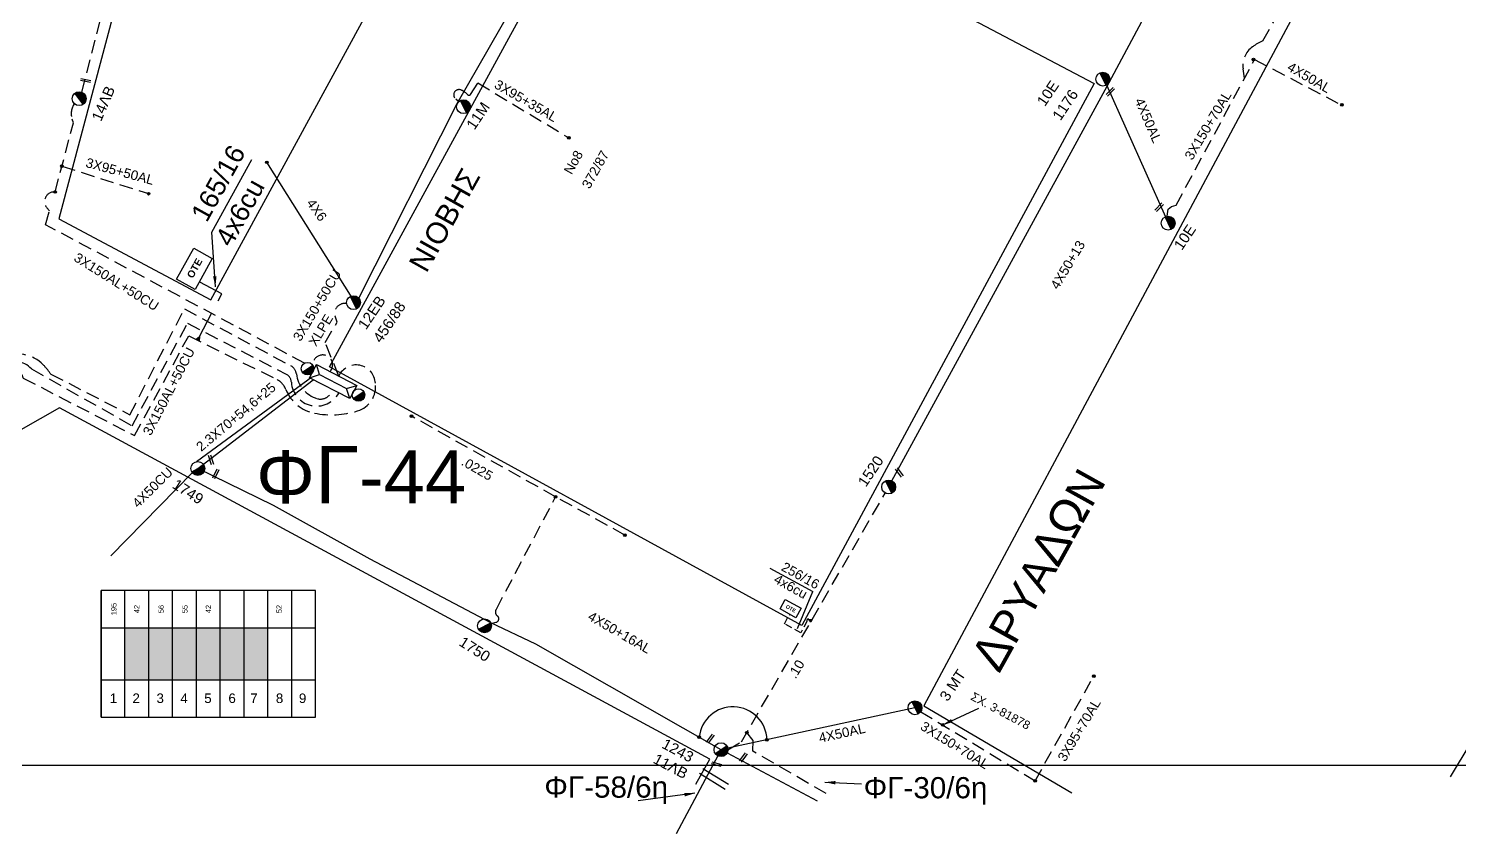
# Model space of a CAD drawing. Header units: millimetres. Extents: x 2101 to 3312, y 775 to 1363.
# Drawn here: x 2947 to 3082.1, y 785.4 to 861.4 of the extents above; entities that cross this region are included whole.
import ezdxf
from ezdxf.enums import TextEntityAlignment as Align

# ---------------------------------------------------------------- set-up
doc = ezdxf.new("R2010")
doc.units = ezdxf.units.MM
doc.linetypes.add('DASHED', pattern=[19.05, 12.7, -6.35])
for name, color, linetype in [('Pillar OTE', 7, 'Continuous'), ('Άγνωστα', 7, 'Continuous'), ('Ασφαλειοκιβώτια Χ.Τ 9 αναχωρήσεων', 7, 'Continuous'), ('Γέφυρες Εναέριου Δικτύου', 7, 'Continuous'), ('Γυμνά εναέρια ΧΤ (3Φ)   4x50AL', 7, 'Continuous'), ('Γυμνά εναέρια ΧΤ και ΦΟΠ (3Φ)   4x50+16AL', 7, 'Continuous'), ('Επιγραφές - Σχήματα', 7, 'Continuous'), ('Καλώδια ΧΤ   3x150+50CU', 7, 'DASHED'), ('Καλώδια ΧΤ   3x150+70AL', 7, 'DASHED'), ('Καλώδια ΧΤ   3x150AL+50CU', 7, 'DASHED'), ('Καλώδια ΧΤ   3x95+50 AL XLPE', 7, 'DASHED'), ('Καλώδια ΧΤ   3x95+50CU', 7, 'DASHED'), ('Καλώδια ΧΤ   4x50CU', 7, 'DASHED'), ('Μηχανική τομή', 7, 'Continuous'), ('Στύλος ΦΜ', 7, 'Continuous'), ('Στύλος ΦΜ @ 1', 7, 'Continuous'), ('Συνδέσεις', 7, 'Continuous'), ('Συνεστραμμένα ΧΤ   3x70+54.6+25 AL', 7, 'SYN_LINE'), ('Τομή', 7, 'Continuous'), ('Υποσταθμός εναέριος 2 στύλων', 7, 'Continuous'), ('Υποσταθμός πόλεως', 7, 'Continuous'), ('Υπόβαθρο ΔΕΗ', 7, 'Continuous'), ('Υπόγεια Καλώδια Δικτύου ΧΤ   .10', 7, 'DASHED'), ('Υπόγεια καλώδια Παροχών ΧΤ   .0225', 7, 'DASHED'), ('Υπόγεια καλώδια Παροχών ΧΤ   4x50AL', 7, 'DASHED'), ('Υπόγεια καλώδια Παροχών ΧΤ   4x6', 7, 'DASHED')]:
    doc.layers.add(name, color=color, linetype=linetype)
doc.styles.add('Annotative', font='arial.ttf')
doc.styles.add('arial', font='arial.ttf')
doc.styles.get("Standard").update_dxf_attribs({"font": 'arial.ttf'})
doc.linetypes.add('SYN_LINE', pattern='A,0.5,-0.0001,["/\\/\\/\\/",Standard,S=0.1,R=0,X=0,Y=-0.05],-0.25', length=0.7501)
doc.dimstyles.new('ISO-25', dxfattribs={"dimtxt": 2.5, "dimasz": 2.5, "dimexe": 1.25, "dimexo": 0.625, "dimtad": 1, "dimtxsty": 'Standard', "dimcen": 2.5, "dimadec": 0, "dimazin": 0, "dimtfac": 1, "dimtmove": 0, "dimatfit": 3, "dimfxl": 1, "dimarcsym": 0})

# ---------------------------------------------------------------- blocks, each defined once
blk = doc.blocks.new('ΥΠΑΡΧΩΝ ΤΣΙΜΕΝΤΕΝΙΟΣ ΣΤΥΛΟΣ')
at = {"layer": 'Στύλος ΦΜ'}
blk.add_hatch(color=7, dxfattribs=at).paths.add_polyline_path([(-1.29, -2.28, 0.574793), (2.62, 0, 0.268822), (1.3, 2.27)])
at = {"layer": 'Στύλος ΦΜ', "color": 7}
blk.add_line((-1.29, -2.28), (1.3, 2.27), dxfattribs=at)
blk.add_circle((0, 0), 2.62, dxfattribs=at)
at = {"layer": 'Στύλος ΦΜ', "flags": 4}
for tag, p in [('ΑΡΙΘΜΟΣ', (-4.68, 8.05)), ('ΤΥΠΟΣ', (-4.91, 3.03))]:
    blk.add_attdef(tag, p, '', height=4, dxfattribs=at)
blk = doc.blocks.new('ΤΟΜΗ')
at = {"layer": 'Τομή', "ltscale": 40}
for p, q in [((-5.68, 0), (5.68, 0)), ((5.68, -2.33), (-5.68, -2.33))]:
    blk.add_line(p, q, dxfattribs=at)
blk = doc.blocks.new('ΜΗΧΑΝΙΚΗ ΤΟΜΗ')
at = {"layer": 'Μηχανική τομή', "ltscale": 40}
for p, q in [((-1.89, 0.78), (1.89, 0.78)), ((1.89, 0), (-1.89, 0))]:
    blk.add_line(p, q, dxfattribs=at)
blk = doc.blocks.new('_ΣΥΝΔΕΣΗ')
at = {"layer": 'Συνδέσεις', "linetype": 'SYN_LINE', "ltscale": 40}
blk.add_hatch(color=256, dxfattribs=at).paths.add_polyline_path([(0.5, -0.01, 1), (-0.5, -0.01, 1)])
at = {"layer": 'Συνδέσεις'}
blk.add_circle((0, -0.01), 0.5, dxfattribs=at)
blk = doc.blocks.new('ΥΠΟΣΤΑΘΜΟΣ ΕΝΑΕΡΙΟΣ ΕΠΙ 2 ΣΤΥΛΩΝ')
at = {"layer": 'Υποσταθμός εναέριος 2 στύλων', "linetype": 'Continuous'}
for points in [[(-11.97, -2.11, 0.574793), (-8.45, -0.07, 0.268822), (-9.64, 1.98)], [(9.68, -2.15, 0.574793), (13.19, -0.1, 0.268822), (12.01, 1.95)]]:
    blk.add_hatch(color=256, dxfattribs=at).paths.add_polyline_path(points)
for p, q in [((-11.97, -2.11), (-9.64, 1.98)), ((9.68, -2.15), (12.01, 1.95))]:
    blk.add_line(p, q, dxfattribs=at)
for centre in [(-10.81, -0.07), (10.84, -0.1)]:
    blk.add_circle(centre, 2.36, dxfattribs=at)
at = {"layer": 'Υποσταθμός πόλεως', "linetype": 'Continuous', "ltscale": 40}
blk.add_lwpolyline([(-8.57, 2.82), (8.57, 2.82), (8.57, -2.82), (-8.57, -2.82)], close=True, dxfattribs=at)
for points in [[(-5.75, 0), (-8.57, 2.82)], [(-8.57, -2.82), (-5.75, 0)], [(-5.75, 0), (5.75, 0)], [(5.75, 0), (8.57, 2.82)], [(8.57, -2.82), (5.75, 0)]]:
    blk.add_lwpolyline(points, dxfattribs=at)
at = {"layer": 'Υποσταθμός εναέριος 2 στύλων', "ltscale": 40, "flags": 1}
for tag, p in [('ΜΕΤΑΣΧΗΜΑΤΙΣΜΟΣ', (14.09, 2.51)), ('ΙΣΧΥΣ', (14.07, -0.28)), ('ΑΡΙΘΜΟΣ', (14.19, -3))]:
    blk.add_attdef(tag, p, '', height=1.8, dxfattribs=at)
blk = doc.blocks.new('ΑΣΦΑΛΕΙΟΚΙΒΩΤΙΟ ΥΠΟΣΤΑΘΜΟΥ 9 ΑΝΑΧΩΡΗΣΕΩΝ')
at = {"layer": 'Ασφαλειοκιβώτια Χ.Τ 9 αναχωρήσεων', "ltscale": 40}
for p, q in [((-23.8, 40.36), (24.02, 40.36)), ((-9.72, 40.36), (-9.72, -40.64)), ((9.94, 40.36), (9.94, -40.64)), ((-23.8, 31.36), (24.02, 31.36)), ((-23.8, 22.36), (24.02, 22.36)), ((-23.8, 13.36), (24.02, 13.36)), ((-23.8, 4.36), (24.02, 4.36)), ((-23.8, -4.64), (24.02, -4.64)), ((-23.8, -13.64), (24.02, -13.64)), ((-23.8, -22.64), (24.02, -22.64)), ((-23.8, -31.64), (24.02, -31.64))]:
    blk.add_line(p, q, dxfattribs=at)
at = {"layer": 'Ασφαλειοκιβώτια Χ.Τ 9 αναχωρήσεων'}
blk.add_lwpolyline([(-23.8, -40.64), (24.02, -40.64), (24.02, 40.36), (-23.8, 40.36)], close=True, dxfattribs=at)
for s, p in [('1', (-18.45, 37.08)), ('2', (-18.45, 28.51)), ('3', (-18.45, 19.44)), ('4', (-18.45, 10.41)), ('5', (-18.45, 1.4)), ('6', (-18.45, -7.73)), ('7', (-18.45, -15.98)), ('8', (-18.45, -25.66)), ('9', (-18.45, -34.36))]:
    blk.add_text(s, height=3.6, rotation=270, dxfattribs=at).set_placement(p)
at = {"layer": 'Ασφαλειοκιβώτια Χ.Τ 9 αναχωρήσεων', "ltscale": 40}
for tag, height, p in [('ΟΝΟΜΑ', 5, (-0.16, 44.31)), ('ΚΕΙΜΕΝΟ 1', 2, (17.06, 35.59)), ('ΚΕΙΜΕΝΟ 2', 2, (17.06, 26.88)), ('ΚΕΙΜΕΝΟ 3', 2, (17.06, 17.69)), ('ΚΕΙΜΕΝΟ 4', 2, (17.06, 8.71)), ('ΚΕΙΜΕΝΟ 5', 2, (17.06, -0.13)), ('ΚΕΙΜΕΝΟ 6', 2, (17.06, -9.05)), ('ΚΕΙΜΕΝΟ 7', 2, (17.06, -18.13)), ('ΚΕΙΜΕΝΟ 8', 2, (17.06, -26.85)), ('ΚΕΙΜΕΝΟ 9', 2, (17.06, -35.99)), ('ΣΧ', 2, (-0.1, -42.64))]:
    blk.add_attdef(tag, text='', height=height, dxfattribs=at).set_placement(p, align=Align.MIDDLE_CENTER)
blk = doc.blocks.new('PILLAR ΟΤΕ')
at = {"layer": 'Pillar OTE', "ltscale": 40}
blk.add_lwpolyline([(-3.31, 2.02), (3.39, 2.02), (3.39, -1.99), (-3.31, -1.99)], close=True, dxfattribs=at)
at = {"layer": 'Pillar OTE', "insert": (-1.81, 0.71), "char_height": 1.3575, "width": 109.961, "attachment_point": 1}
blk.add_mtext('{\\fArial|b1|i0|c161|p34;OTE}', dxfattribs=at)

msp = doc.modelspace()

# ---------------------------------------------------------------- hatches: boundary and pattern name
at = {"layer": 'Pillar OTE', "ltscale": 40}
h = msp.add_hatch(color=256, dxfattribs=at)
h.dxf.hatch_style = 1
h.paths.add_polyline_path([(2963.09, 831.9), (2963.11, 832.32), (2962.77, 832.06)])
h = msp.add_hatch(color=256, dxfattribs=at)
h.dxf.hatch_style = 1
h.paths.add_polyline_path([(3020.98, 805.6), (3020.67, 805.62), (3020.85, 805.36)])
at = {"layer": 'Ασφαλειοκιβώτια Χ.Τ 9 αναχωρήσεων'}
h = msp.add_hatch(color=151, dxfattribs=at)
h.dxf.hatch_style = 1
h.paths.add_polyline_path([(2958.33, 804.81), (2956.08, 804.81), (2956.08, 799.9), (2958.33, 799.9)])
h = msp.add_hatch(color=6, dxfattribs=at)
h.dxf.hatch_style = 1
h.paths.add_polyline_path([(2960.58, 799.9), (2960.58, 804.81), (2958.33, 804.81), (2958.33, 799.9)])
h = msp.add_hatch(color=85, dxfattribs=at)
h.dxf.hatch_style = 1
h.paths.add_polyline_path([(2960.58, 799.9), (2962.83, 799.9), (2962.83, 804.81), (2960.58, 804.81)])
h = msp.add_hatch(color=1, dxfattribs=at)
h.dxf.hatch_style = 1
h.paths.add_polyline_path([(2962.83, 799.9), (2965.08, 799.9), (2965.08, 804.81), (2962.83, 804.81)])
h = msp.add_hatch(color=173, dxfattribs=at)
h.dxf.hatch_style = 1
h.paths.add_polyline_path([(2965.08, 799.9), (2967.33, 799.9), (2967.33, 804.81), (2965.08, 804.81)])
h = msp.add_hatch(color=62, dxfattribs=at)
h.dxf.hatch_style = 1
h.paths.add_polyline_path([(2967.33, 799.9), (2969.58, 799.9), (2969.58, 804.81), (2967.33, 804.81)])

# ---------------------------------------------------------------- linework, layer by layer
at = {"layer": 'Pillar OTE', "ltscale": 40}
for points in [[(2962.77, 832.06), (2963.11, 832.32), (2963.09, 831.9), (2962.77, 832.06)], [(3020.85, 805.36), (3020.67, 805.62), (3020.98, 805.6), (3020.85, 805.36)]]:
    msp.add_lwpolyline(points, dxfattribs=at)
at = {"layer": 'Άγνωστα', "color": 2, "linetype": 'DASHED', "ltscale": 0.1}
msp.add_lwpolyline([(3061.84, 856.74), (3061.7, 857.61, -0.286896), (3062.58, 859.69, -0.03877), (3063.56, 860.26), (3069.74, 870.96)], format="xyb", dxfattribs=at)
at = {"layer": 'Άγνωστα', "color": 151, "linetype": 'DASHED', "ltscale": 0.1}
msp.add_lwpolyline([(2987.6, 854.51), (2987.32, 854.74, -0.859095), (2987.82, 855.61, -0.119729), (2988.43, 855.18, 0.450685), (2988.72, 855.18), (2989.42, 856.27), (2998, 851.1)], format="xyb", dxfattribs=at)
at = {"layer": 'Άγνωστα', "color": 6, "linetype": 'DASHED', "ltscale": 0.1}
msp.add_lwpolyline([(3042.05, 790.37), (3047.59, 800.26)], dxfattribs=at)
at = {"layer": 'Άγνωστα', "color": 2, "linetype": 'DASHED', "ltscale": 0.1}
msp.add_lwpolyline([(3022.3, 789.17), (3015.4, 793.17), (3015.43, 794.19), (3014.81, 794.92)], dxfattribs=at)
at = {"layer": 'Άγνωστα', "color": 30}
msp.add_lwpolyline([(3008.16, 785.41), (3012.38, 793.31)], dxfattribs=at)
at = {"layer": 'Άγνωστα', "color": 2}
msp.add_lwpolyline([(3012.96, 793.01), (3021.45, 788.49)], dxfattribs=at)
at = {"layer": 'Γέφυρες Εναέριου Δικτύου'}
msp.add_arc((3013.51, 794.15), 3.21, 1.8641, 173.8776, dxfattribs=at)
at = {"layer": 'Γυμνά εναέρια ΧΤ (3Φ)   4x50AL', "color": 2, "linetype": 'DASHED', "ltscale": 0.1}
msp.add_lwpolyline([(3062.78, 858.49), (3070.91, 854.23)], dxfattribs=at)
at = {"layer": 'Γυμνά εναέρια ΧΤ (3Φ)   4x50AL', "color": 2, "ltscale": 40}
msp.add_lwpolyline([(3048.8, 856.09), (3054.35, 843.63)], dxfattribs=at)
at = {"layer": 'Γυμνά εναέρια ΧΤ (3Φ)   4x50AL', "color": 6, "ltscale": 40}
msp.add_lwpolyline([(3030.7, 797.27), (3013.02, 793.45)], dxfattribs=at)
at = {"layer": 'Γυμνά εναέρια ΧΤ και ΦΟΠ (3Φ)   4x50+16AL', "color": 151, "ltscale": 40}
msp.add_lwpolyline([(2978.16, 835.96), (2987.46, 854.33), (3002.72, 880.97), (3022.27, 916.16)], dxfattribs=at)
at = {"layer": 'Γυμνά εναέρια ΧΤ και ΦΟΠ (3Φ)   4x50+16AL', "color": 6, "ltscale": 40}
msp.add_lwpolyline([(3012.38, 793.31), (2994.9, 803.29), (2990.63, 805.3), (2979.23, 811.31), (2970.1, 816.38), (2962.96, 819.87)], dxfattribs=at)
at = {"layer": 'Γυμνά εναέρια ΧΤ και ΦΟΠ (3Φ)   4x50+16AL', "color": 6, "linetype": 'DASHED', "ltscale": 0.1}
msp.add_lwpolyline([(2990.66, 805.24), (2991.13, 805.34, 0.654855), (2991.25, 805.95, -0.425804), (2991.16, 806.58), (2996.76, 817.19)], format="xyb", dxfattribs=at)
at = {"layer": 'Επιγραφές - Σχήματα'}
msp.add_lwpolyline([(2111.59, 791.84), (3200.39, 791.84), (3200.39, 1344.14), (2111.59, 1344.14)], close=True, dxfattribs=at)
at = {"layer": 'Καλώδια ΧΤ   3x150+70AL', "color": 5, "ltscale": 0.1}
msp.add_lwpolyline([(2952.01, 855.39), (2965.42, 907.42), (2974.43, 941.21)], dxfattribs=at)
at = {"layer": 'Καλώδια ΧΤ   3x150+70AL', "color": 2, "ltscale": 0.1}
msp.add_lwpolyline([(3054.52, 843.68), (3054.61, 844.34), (3054.94, 844.62), (3055.36, 844.73), (3062.78, 858.49)], dxfattribs=at)
at = {"layer": 'Καλώδια ΧΤ   3x150+70AL', "color": 5, "ltscale": 0.1}
msp.add_lwpolyline([(2949.48, 845.98), (2951.21, 852.51), (2951.09, 852.86, -0.252209), (2951.31, 854.31, -1.10532)], format="xyb", dxfattribs=at)
at = {"layer": 'Καλώδια ΧΤ   3x150+70AL', "color": 6, "ltscale": 0.1}
msp.add_lwpolyline([(3031.24, 796.9), (3042.05, 790.37)], dxfattribs=at)
at = {"layer": 'Καλώδια ΧΤ   3x150AL+50CU', "color": 1, "ltscale": 0.1}
msp.add_lwpolyline([(2902.94, 851.85), (2903.97, 851.29), (2904.68, 849.91), (2924.51, 839.16), (2924.89, 839.25, -0.144091), (2925.91, 839.19, -0.440433), (2926.19, 838.51), (2943.38, 830.28, 0.234584), (2944.46, 830.29, -0.330575), (2948.37, 829.65, -0.044042), (2949.07, 828.78), (2956.55, 824.94), (2961.69, 834.93), (2971.76, 829.55, -0.244168), (2972.27, 828.8, 0.296361), (2974.24, 826.46, 0.435798), (2975.65, 827.32, -0.747188)], format="xyb", dxfattribs=at)
at = {"layer": 'Καλώδια ΧΤ   3x150AL+50CU', "color": 5, "ltscale": 0.1}
msp.add_lwpolyline([(2973.04, 829.81), (2948.58, 842.89), (2948.94, 844.19), (2948.7, 844.49, -0.66987), (2949.48, 845.98, 0.046897)], format="xyb", dxfattribs=at)
at = {"layer": 'Καλώδια ΧΤ   3x150AL+50CU', "color": 151, "ltscale": 0.1}
for points in [[(2975.93, 834.24, -0.579514), (2977.03, 835.42, -0.677233)], [(2976.27, 828.59), (2975, 831.75), (2976.11, 833.67), (2975.93, 834.24, -0.252464)]]:
    msp.add_lwpolyline(points, format="xyb", dxfattribs=at)
at = {"layer": 'Καλώδια ΧΤ   3x150AL+50CU', "color": 173, "ltscale": 0.1}
msp.add_lwpolyline([(2942.91, 820.21), (2942.91, 822.54), (2944.86, 828.35, -0.4418), (2946.11, 828.9, -0.271136), (2946.46, 828.41), (2956.98, 822.97), (2962.1, 832.39), (2970.37, 828.3, -0.184086), (2971.28, 827.32, 0.254013), (2973.99, 825.09, 0.122596), (2978.05, 825.3, 0.368728), (2979.73, 827.91, 0.786008), (2976.27, 828.59, 2.966786)], format="xyb", dxfattribs=at)
at = {"layer": 'Καλώδια ΧΤ   3x150AL+50CU', "color": 5, "ltscale": 0.1}
msp.add_arc((2974.76, 829.65), 0.937, 316.8977, 182.5083, dxfattribs=at)
at = {"layer": 'Καλώδια ΧΤ   3x95+50 AL XLPE', "color": 5, "ltscale": 0.1}
msp.add_lwpolyline([(2950.13, 848.41), (2958.32, 845.82)], dxfattribs=at)
at = {"layer": 'Καλώδια ΧΤ   3x95+50CU', "color": 85, "ltscale": 0.1}
msp.add_lwpolyline([(2917.15, 799.38), (2917.89, 799.33, 0.727072), (2918.27, 800.29), (2928.42, 835.64, -0.450169), (2929.61, 836.21), (2943.58, 829.37, 0.295231), (2944.49, 829.47, -0.404093), (2947.25, 829.27), (2956.75, 823.9), (2961.99, 833.58), (2971.3, 828.78, -0.264077), (2971.8, 828.01, 0.749281), (2976.29, 826.99, -0.50018)], format="xyb", dxfattribs=at)
at = {"layer": 'Καλώδια ΧΤ   4x50CU', "color": 62, "linetype": 'SYN_LINE', "ltscale": 10}
msp.add_lwpolyline([(2962.44, 819.47), (2954.74, 811.63)], dxfattribs=at)
at = {"layer": 'Συνεστραμμένα ΧΤ   3x70+54.6+25 AL', "color": 62, "ltscale": 10}
msp.add_lwpolyline([(2962.84, 820.51), (2962.84, 820.51), (2962.84, 820.51), (2973.34, 828.25), (2973.34, 828.25), (2973.53, 828.41)], dxfattribs=at)
at = {"layer": 'Συνεστραμμένα ΧΤ   3x70+54.6+25 AL', "color": 6, "ltscale": 10}
msp.add_lwpolyline([(2962.96, 819.87), (2962.96, 819.87), (2973.86, 828.24), (2973.86, 828.24)], dxfattribs=at)
at = {"layer": 'Υπόβαθρο ΔΕΗ'}
for points in [[(3010.44, 920.76), (2975.53, 940), (2949.83, 843.43), (2964.2, 835.79), (3010.44, 920.76)], [(3081.29, 790.74), (3122.61, 859.41), (3078.08, 884.37), (3031.55, 797.44), (3045.52, 789.22)], [(3020.02, 805.04), (2975.41, 829.48), (3002.85, 879.81), (3047.61, 856.23), (3020.02, 805.04)], [(2964.29, 842.17), (2968.06, 849.03)], [(3010.01, 790.06), (3011.31, 792.4), (2949.91, 825.6), (2944.18, 822.36), (2934.63, 789.37)], [(3017, 810.46), (3021.06, 808.24)]]:
    msp.add_lwpolyline(points, dxfattribs=at)
at = {"layer": 'Υπόγεια Καλώδια Δικτύου ΧΤ   .10', "color": 2, "linetype": 'Continuous', "ltscale": 0.1}
msp.add_lwpolyline([(3028.53, 818.69), (3049.03, 856.33), (3067.74, 891.26)], dxfattribs=at)
at = {"layer": 'Υπόγεια Καλώδια Δικτύου ΧΤ   .10', "color": 2, "linetype": 'DASHED', "ltscale": 0.1}
msp.add_lwpolyline([(3013.03, 793.31), (3014.31, 794.05), (3027.89, 817.55)], dxfattribs=at)
at = {"layer": 'Υπόγεια καλώδια Παροχών ΧΤ   .0225', "color": 6, "ltscale": 0.1}
msp.add_lwpolyline([(3003.31, 813.57), (2996.76, 817.19), (2983.14, 824.81)], dxfattribs=at)
at = {"layer": 'Υπόγεια καλώδια Παροχών ΧΤ   4x6', "color": 151, "linetype": 'SYN_LINE', "ltscale": 10}
msp.add_lwpolyline([(2977.54, 835.97), (2969.49, 848.78)], dxfattribs=at)
at = {"layer": 'Υπόγεια καλώδια Παροχών ΧΤ   4x6', "color": 173, "linetype": 'DASHED', "ltscale": 0.2}
msp.add_lwpolyline([(2963.11, 832.32), (2965.23, 836.37), (2963.14, 837.47)], dxfattribs=at)
at = {"layer": 'Υπόγεια καλώδια Παροχών ΧΤ   4x6', "color": 2, "linetype": 'DASHED', "ltscale": 0.05}
msp.add_lwpolyline([(3020.67, 805.62, 0.780885), (3020.5, 805.43), (3019.91, 804.36), (3018.37, 805.2), (3018.84, 806.06)], format="xyb", dxfattribs=at)

# ---------------------------------------------------------------- block references
at = {"layer": 'Pillar OTE'}
for p, xscale, yscale, zscale, rotation in [((2962.64, 838.71), 0.5, 0.5, 0.5, 61), ((3018.94, 806.64), 0.2554388744196355, 0.2554388744196355, 0.2554388744196355, 331)]:
    msp.add_blockref('PILLAR ΟΤΕ', p, dxfattribs=dict(at, xscale=xscale, yscale=yscale, zscale=zscale, rotation=rotation))
at = {"layer": 'Ασφαλειοκιβώτια Χ.Τ 9 αναχωρήσεων', "color": 6}
ref = msp.add_blockref('ΑΣΦΑΛΕΙΟΚΙΒΩΤΙΟ ΥΠΟΣΤΑΘΜΟΥ 9 ΑΝΑΧΩΡΗΣΕΩΝ', (2963.92, 802.33), dxfattribs=dict(at, xscale=0.25, yscale=0.25, zscale=0.25, rotation=90))
ref.add_attrib('ΚΕΙΜΕΝΟ 2', '42', dxfattribs={"ltscale": 40, "height": 0.5, "rotation": 90}).set_placement((2957.2, 806.59), align=Align.MIDDLE_CENTER)
ref.add_attrib('ΚΕΙΜΕΝΟ 1', '195', dxfattribs={"ltscale": 40, "height": 0.5, "rotation": 90}).set_placement((2955.03, 806.59), align=Align.MIDDLE_CENTER)
ref.add_attrib('ΚΕΙΜΕΝΟ 3', '56', dxfattribs={"ltscale": 40, "height": 0.5, "rotation": 90}).set_placement((2959.5, 806.59), align=Align.MIDDLE_CENTER)
ref.add_attrib('ΚΕΙΜΕΝΟ 4', '55', dxfattribs={"ltscale": 40, "height": 0.5, "rotation": 90}).set_placement((2961.74, 806.59), align=Align.MIDDLE_CENTER)
ref.add_attrib('ΚΕΙΜΕΝΟ 5', '42', dxfattribs={"ltscale": 40, "height": 0.5, "rotation": 90}).set_placement((2963.96, 806.59), align=Align.MIDDLE_CENTER)
ref.add_attrib('ΚΕΙΜΕΝΟ 8', '52', dxfattribs={"ltscale": 40, "height": 0.5, "rotation": 90}).set_placement((2970.64, 806.59), align=Align.MIDDLE_CENTER)
at = {"layer": 'Μηχανική τομή'}
for p, xscale, yscale, zscale, rotation in [((2952.39, 856.61), 0.2499999999999998, 0.2499999999999998, 0.2499999999999998, 168.9186369263694), ((3049.22, 855.38), 0.2499999999999996, 0.2499999999999996, 0.2499999999999996, 45.7915438304895), ((3053.84, 844.47), 0.2499999999999996, 0.2499999999999996, 0.2499999999999996, 45.7915438304895), ((2964.3, 820.71), 0.2499999999999996, 0.2499999999999996, 0.2499999999999996, 107.2265365836085), ((2964.58, 819.4), 0.2499999999999996, 0.2499999999999996, 0.2499999999999996, 244.0620726177443), ((3029.3, 819.54), 0.2499999999999996, 0.2499999999999996, 0.2499999999999996, 126.0009642078005), ((3011.29, 794.41), 0.2499999999999996, 0.2499999999999996, 0.2499999999999996, 233.5200382997294), ((3011.93, 791.85), 0.2499999999999996, 0.2499999999999996, 0.2499999999999996, 345.9392879407056), ((3014.41, 792.64), 0.2499999999999996, 0.2499999999999996, 0.2499999999999996, 233.5200382997294)]:
    msp.add_blockref('ΜΗΧΑΝΙΚΗ ΤΟΜΗ', p, dxfattribs=dict(at, xscale=xscale, yscale=yscale, zscale=zscale, rotation=rotation))
at = {"layer": 'Στύλος ΦΜ @ 1', "ltscale": 40}
ref = msp.add_blockref('ΥΠΑΡΧΩΝ ΤΣΙΜΕΝΤΕΝΙΟΣ ΣΤΥΛΟΣ', (3048.45, 856.64), dxfattribs=dict(at, xscale=0.2499999999999999, yscale=0.2499999999999999, zscale=0.2499999999999999, rotation=56.11631112796076))
ref.add_attrib('ΤΥΠΟΣ', '10E', (3042.97, 853.99), dxfattribs={"layer": 'Στύλος ΦΜ', "height": 1, "rotation": 56.1163, "flags": 4})
ref.add_attrib('ΑΡΙΘΜΟΣ', '1176', (3044.44, 852.64), dxfattribs={"layer": 'Στύλος ΦΜ', "height": 1, "rotation": 56.1163, "flags": 4})
ref = msp.add_blockref('ΥΠΑΡΧΩΝ ΤΣΙΜΕΝΤΕΝΙΟΣ ΣΤΥΛΟΣ', (2951.75, 854.79), dxfattribs=dict(at, xscale=0.2499999999999999, yscale=0.2499999999999999, zscale=0.2499999999999999, rotation=66.74408996906112))
ref.add_attrib('ΤΥΠΟΣ', '14ΛΒ', (2953.82, 852.57), dxfattribs={"layer": 'Στύλος ΦΜ', "height": 1, "rotation": 66.7441, "flags": 4})
ref = msp.add_blockref('ΥΠΑΡΧΩΝ ΤΣΙΜΕΝΤΕΝΙΟΣ ΣΤΥΛΟΣ', (2988.05, 854.03), dxfattribs=dict(at, xscale=0.2499999999999999, yscale=0.2499999999999999, zscale=0.2499999999999999, rotation=56.11631112796076))
ref.add_attrib('ΤΥΠΟΣ', '11M', (2989.09, 851.77), dxfattribs={"layer": 'Στύλος ΦΜ', "height": 1, "rotation": 56.1163, "flags": 4})
ref = msp.add_blockref('ΥΠΑΡΧΩΝ ΤΣΙΜΕΝΤΕΝΙΟΣ ΣΤΥΛΟΣ', (3054.62, 843.03), dxfattribs=dict(at, xscale=0.2499999999999999, yscale=0.2499999999999999, zscale=0.2499999999999999, rotation=56.11631112796076))
ref.add_attrib('ΤΥΠΟΣ', '10E', (3055.91, 840.4), dxfattribs={"layer": 'Στύλος ΦΜ', "height": 1, "rotation": 56.1163, "flags": 4})
ref = msp.add_blockref('ΥΠΑΡΧΩΝ ΤΣΙΜΕΝΤΕΝΙΟΣ ΣΤΥΛΟΣ', (2977.67, 835.53), dxfattribs=dict(at, xscale=0.2499999999999999, yscale=0.2499999999999999, zscale=0.2499999999999999, rotation=56.11631112796076))
ref.add_attrib('ΤΥΠΟΣ', '12EB', (2978.85, 832.9), dxfattribs={"layer": 'Στύλος ΦΜ', "height": 1, "rotation": 56.1163, "flags": 4})
ref.add_attrib('ΑΡΙΘΜΟΣ', '456/88', (2980.27, 831.64), dxfattribs={"layer": 'Στύλος ΦΜ', "height": 1, "rotation": 56.1163, "flags": 4})
ref = msp.add_blockref('ΥΠΑΡΧΩΝ ΤΣΙΜΕΝΤΕΝΙΟΣ ΣΤΥΛΟΣ', (2962.96, 819.87), dxfattribs=dict(at, xscale=0.2499999999999999, yscale=0.2499999999999999, zscale=0.2499999999999999, rotation=327.568257770295))
ref.add_attrib('ΤΥΠΟΣ', '1749', (2960.46, 818.09), dxfattribs={"layer": 'Στύλος ΦΜ', "height": 1, "rotation": 327.5683, "flags": 4})
ref = msp.add_blockref('ΥΠΑΡΧΩΝ ΤΣΙΜΕΝΤΕΝΙΟΣ ΣΤΥΛΟΣ', (3028.22, 818.12), dxfattribs=dict(at, xscale=0.2499999999999999, yscale=0.2499999999999999, zscale=0.2499999999999999, rotation=56.11631112796076))
ref.add_attrib('ΤΥΠΟΣ', '1520', (3026.06, 818.05), dxfattribs={"layer": 'Στύλος ΦΜ', "height": 1, "rotation": 56.1163, "flags": 4})
ref = msp.add_blockref('ΥΠΑΡΧΩΝ ΤΣΙΜΕΝΤΕΝΙΟΣ ΣΤΥΛΟΣ', (2990.05, 805), dxfattribs=dict(at, xscale=0.2499999999999999, yscale=0.2499999999999999, zscale=0.2499999999999999, rotation=327.568257770295))
ref.add_attrib('ΤΥΠΟΣ', '1750', (2987.54, 803.22), dxfattribs={"layer": 'Στύλος ΦΜ', "height": 1, "rotation": 327.5683, "flags": 4})
ref = msp.add_blockref('ΥΠΑΡΧΩΝ ΤΣΙΜΕΝΤΕΝΙΟΣ ΣΤΥΛΟΣ', (3030.7, 797.27), dxfattribs=dict(at, xscale=0.2499999999999999, yscale=0.2499999999999999, zscale=0.2499999999999999, rotation=56.11631112796076))
ref.add_attrib('ΑΡΙΘΜΟΣ', '3 MT', (3033.79, 797.8), dxfattribs={"layer": 'Στύλος ΦΜ', "height": 1, "rotation": 56.1163, "flags": 4})
ref = msp.add_blockref('ΥΠΑΡΧΩΝ ΤΣΙΜΕΝΤΕΝΙΟΣ ΣΤΥΛΟΣ', (3012.38, 793.31), dxfattribs=dict(at, xscale=0.2499999999999999, yscale=0.2499999999999999, zscale=0.2499999999999999, rotation=332.1162570386498))
ref.add_attrib('ΤΥΠΟΣ', '1243', (3006.7, 793.53), dxfattribs={"layer": 'Στύλος ΦΜ', "height": 1, "rotation": 332.1163, "flags": 4})
ref.add_attrib('ΑΡΙΘΜΟΣ', '11ΛΒ', (3005.88, 792.11), dxfattribs={"layer": 'Στύλος ΦΜ', "height": 1, "rotation": 332.1163, "flags": 4})
at = {"layer": 'Συνδέσεις', "xscale": 0.25, "yscale": 0.25, "zscale": 0.25}
for p in [(3062.66, 858.49), (3071.03, 854.22), (2998, 851.1), (2969.49, 848.78), (2950.13, 848.41), (2949.48, 845.98), (2958.32, 845.82), (2983.14, 824.81), (2996.76, 817.19), (3003.31, 813.57), (3047.59, 800.26), (3014.81, 794.92), (3033.32, 795.65), (3010.32, 794.49), (3016.72, 794.25), (3042.06, 790.38)]:
    msp.add_blockref('_ΣΥΝΔΕΣΗ', p, dxfattribs=at)
at = {"layer": 'Τομή', "xscale": 0.2499999999999995, "yscale": 0.2499999999999995, "zscale": 0.2499999999999995, "rotation": 328.4760342717898}
msp.add_blockref('ΤΟΜΗ', (3011.87, 790.8), dxfattribs=at)
at = {"layer": 'Υποσταθμός εναέριος 2 στύλων', "xscale": 0.25, "yscale": 0.25, "zscale": 0.25, "rotation": 332.7450279435153}
msp.add_blockref('ΥΠΟΣΤΑΘΜΟΣ ΕΝΑΕΡΙΟΣ ΕΠΙ 2 ΣΤΥΛΩΝ', (2975.74, 828.07), dxfattribs=at)

# ---------------------------------------------------------------- texts
at = {"ltscale": 40, "insert": (3035.82, 802.02), "char_height": 3, "width": 28.8889, "attachment_point": 1, "rotation": 60.8618, "style": 'arial'}
msp.add_mtext('{\\H1.0833x;Δ}PYA{\\H1.0833x;ΔΩ}N', dxfattribs=at)
at = {"color": 30, "linetype": 'DASHED', "ltscale": 0.2, "insert": (3036.26, 798.78), "char_height": 0.8, "attachment_point": 1, "rotation": 331.8654, "style": 'Annotative'}
msp.add_mtext_dynamic_manual_height_columns('{\\C256;ΣΧ. 3-81878}', width=9.5116, gutter_width=12.5, heights=[0.84], dxfattribs=at)
at = {"layer": 'Άγνωστα', "ltscale": 40, "char_height": 0.9, "width": 69.1904, "attachment_point": 1, "style": 'arial'}
for s, insert, rotation in [('3X95+35AL', (2991.33, 856.64), 329.937), ('No8', (2997.48, 848), 60.7449), ('372/87', (2999.18, 846.64), 60.7449), ('4X50+13', (3043.44, 837.16), 59.0043), ('2.3X70+54,6+25', (2962.7, 822.11), 39.8087), ('3X95+70AL', (3044.12, 792.57), 59.0043)]:
    msp.add_mtext(s, dxfattribs=dict(at, insert=insert, rotation=rotation))
at = {"layer": 'Γυμνά εναέρια ΧΤ (3Φ)   4x50AL', "ltscale": 40, "char_height": 0.9, "width": 69.1904, "attachment_point": 1, "style": 'arial'}
for insert, rotation in [((3066.22, 858.3), 329.937), ((3052.26, 854.97), 293.4675), ((3021.53, 794.84), 12.419)]:
    msp.add_mtext('4X50AL', dxfattribs=dict(at, insert=insert, rotation=rotation))
at = {"layer": 'Γυμνά εναέρια ΧΤ και ΦΟΠ (3Φ)   4x50+16AL', "ltscale": 40, "char_height": 0.9, "attachment_point": 1, "rotation": 331, "style": 'arial'}
for s, insert in [('256/16', (3018.43, 811.08)), ('4x6cu', (3017.72, 809.93))]:
    msp.add_mtext_dynamic_manual_height_columns(s, width=1.8, gutter_width=12.5, heights=[0.118], dxfattribs=dict(at, insert=insert))
at = {"layer": 'Γυμνά εναέρια ΧΤ και ΦΟΠ (3Φ)   4x50+16AL', "ltscale": 40, "insert": (3000.16, 806.42), "char_height": 0.9, "width": 69.1904, "attachment_point": 1, "rotation": 330.0621, "style": 'arial'}
msp.add_mtext('4X50+16AL', dxfattribs=at)
at = {"layer": 'Επιγραφές - Σχήματα', "ltscale": 40, "insert": (2982.8, 839.22), "char_height": 2, "width": 28.8889, "attachment_point": 1, "rotation": 60.7996, "style": 'arial'}
msp.add_mtext('NIOBHΣ', dxfattribs=at)
at = {"layer": 'Επιγραφές - Σχήματα', "ltscale": 40, "width": 13.6107, "attachment_point": 1, "style": 'arial'}
for s, insert, char_height in [('Φ{\\H1.0833x;Γ}-44', (2968.46, 822), 5), ('ΦΓ-58/6η', (2995.69, 790.78), 2), ('ΦΓ-30/6η', (3025.85, 790.72), 2)]:
    msp.add_mtext(s, dxfattribs=dict(at, insert=insert, char_height=char_height))
at = {"layer": 'Καλώδια ΧΤ   3x150+50CU', "ltscale": 40, "insert": (2971.89, 832.26), "char_height": 0.9, "width": 69.1904, "attachment_point": 1, "rotation": 59.0043, "style": 'arial'}
msp.add_mtext('3X150+50CU\\P XLPE', dxfattribs=at)
at = {"layer": 'Καλώδια ΧΤ   3x150+70AL', "ltscale": 40, "char_height": 0.9, "width": 69.1904, "attachment_point": 1, "style": 'arial'}
for insert, rotation in [((3056.11, 849.37), 59.0043), ((3031.6, 796.04), 328.2394)]:
    msp.add_mtext('3X150+70AL', dxfattribs=dict(at, insert=insert, rotation=rotation))
at = {"layer": 'Καλώδια ΧΤ   3x150AL+50CU', "ltscale": 40, "char_height": 0.9, "width": 69.1904, "attachment_point": 1, "style": 'arial'}
for insert, rotation in [((2951.65, 840.3), 327.9708), ((2957.72, 823.31), 62.5666)]:
    msp.add_mtext('3X150AL+50CU', dxfattribs=dict(at, insert=insert, rotation=rotation))
at = {"layer": 'Καλώδια ΧΤ   3x95+50 AL XLPE', "ltscale": 40, "insert": (2952.54, 849.22), "char_height": 0.9, "width": 69.1904, "attachment_point": 1, "rotation": 344.9419, "style": 'arial'}
msp.add_mtext('3X95+50AL', dxfattribs=at)
at = {"layer": 'Καλώδια ΧΤ   4x50CU', "ltscale": 40, "insert": (2956.68, 816.72), "char_height": 0.9, "width": 69.1904, "attachment_point": 1, "rotation": 44.7724, "style": 'Annotative'}
msp.add_mtext('4X50CU', dxfattribs=at)
at = {"layer": 'Υπόγεια Καλώδια Δικτύου ΧΤ   .10', "ltscale": 40, "insert": (3018.65, 800.4), "char_height": 0.9, "width": 69.1904, "attachment_point": 1, "rotation": 59.2582, "style": 'arial'}
msp.add_mtext('.10', dxfattribs=at)
at = {"layer": 'Υπόγεια καλώδια Παροχών ΧΤ   .0225', "ltscale": 40, "insert": (2988.22, 821.03), "char_height": 0.9, "width": 69.1904, "attachment_point": 1, "rotation": 329.937, "style": 'arial'}
msp.add_mtext('.0225', dxfattribs=at)
at = {"layer": 'Υπόγεια καλώδια Παροχών ΧΤ   4x50AL', "color": 7, "ltscale": 0.2, "char_height": 1.8, "attachment_point": 1, "rotation": 61}
for s, insert in [('165/16', (2962.23, 843.89)), ('4x6cu', (2964.52, 841.55))]:
    msp.add_mtext_dynamic_manual_height_columns(s, width=1.8, gutter_width=12.5, heights=[0.118], dxfattribs=dict(at, insert=insert))
at = {"layer": 'Υπόγεια καλώδια Παροχών ΧΤ   4x6', "ltscale": 40, "insert": (2973.91, 845.45), "char_height": 0.9, "width": 69.1904, "attachment_point": 1, "rotation": 305.774, "style": 'arial'}
msp.add_mtext('4X6', dxfattribs=at)

# ---------------------------------------------------------------- leaders
at = {"layer": 'Επιγραφές - Σχήματα', "ltscale": 40}
for points, override in [([(2964.63, 837.02), (2964.29, 842.17)], {"dimasz": 1, "dimtad": 0}), ([(3019.6, 804.74), (3021.06, 808.24)], {"dimasz": 0.5, "dimtad": 0}), ([(3033.27, 795.63), (3036.72, 797.22)], {"dimasz": 1, "dimtad": 0}), ([(3009.92, 789.19), (3004.57, 788.49)], {"dimasz": 1, "dimtad": 0}), ([(3022.19, 790.24), (3025.64, 790.07)], {"dimasz": 1, "dimtad": 0})]:
    msp.add_leader(points, dimstyle='ISO-25', override=override, dxfattribs=at)

doc.saveas('drawing.dxf')
